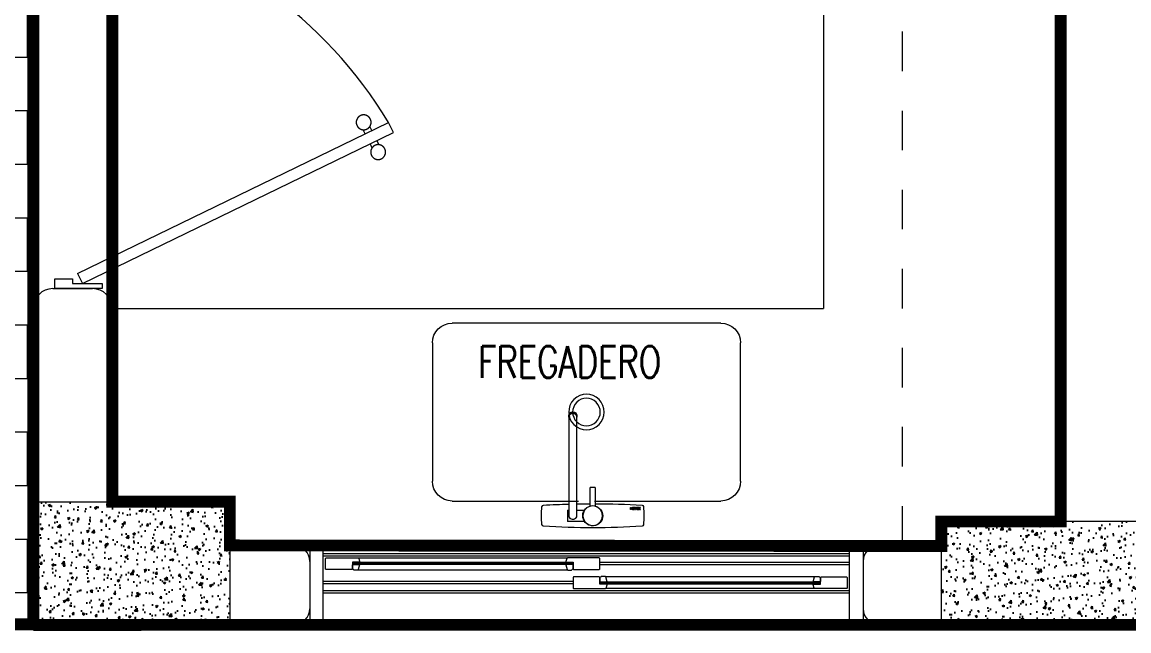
# Model space of a CAD drawing. Header units: metres. Extents: x 14 to 11050, y -346 to 476.
# Drawn here: x 135.339 to 138.14, y -215.447 to -213.907 of the extents above; entities that cross this region are included whole.
import ezdxf

# ---------------------------------------------------------------- set-up
doc = ezdxf.new("R2010")
doc.units = ezdxf.units.M
doc.linetypes.add('0', pattern=[0])
doc.linetypes.add('DASHED', pattern=[0.75, 0.5, -0.25])
doc.layers.get('0').update_dxf_attribs({"color": 250, "linetype": '0', "lineweight": 20})
for name, color, linetype, lineweight in [('01a_Mobiliario', 250, 'Continuous', 0), ('A-DOOR', 35, 'Continuous', 5), ('A-WALL', 250, 'Continuous', 20), ('baños', 140, 'Continuous', 0), ('Columnas', 7, 'Continuous', 18), ('cristales', 131, 'Continuous', 0), ('MOB FIJOS', 251, 'Continuous', 0), ('piso', 253, 'Continuous', 0), ('PROYECCION', 9, 'DASHED', 0), ('textos', 7, 'Continuous', 0)]:
    doc.layers.add(name, color=color, linetype=linetype, lineweight=lineweight)
doc.layers.add('HATCH', color=8, linetype='Continuous')
doc.layers.add('hatch piso', color=253, linetype='Continuous', lineweight=0, transparency=0.7)
doc.layers.add('REVESTIMIENTO EXTERIOR', color=7, linetype='Continuous', lineweight=5, true_color=0xffdebd)
doc.styles.add('Arch-Dim', font='romans.shx', dxfattribs={"width": 0.75})
doc.styles.get("Standard").update_dxf_attribs({"font": 'arial.ttf', "height": 0.1875})

# ---------------------------------------------------------------- blocks, each defined once
blk = doc.blocks.new('puerta 1.00')
at = {"layer": 'A-DOOR'}
for p, q in [((-0.15, -0.0125), (-0.9369, -0.3949)), ((-0.1376, -0.038), (-0.15, -0.0125)), ((-0.1376, -0.038), (-0.9245, -0.4204)), ((-0.8777, -0.3661), (-0.8826, -0.3559)), ((-0.8946, -0.3743), (-0.8996, -0.3641)), ((-0.8653, -0.3916), (-0.8603, -0.4018)), ((-0.9369, -0.3949), (-0.9245, -0.4204)), ((-0.8822, -0.3998), (-0.8772, -0.4101))]:
    blk.add_line(p, q, dxfattribs=at)
for points in [[(-0.08, 0), (-0.08, -0.025), (-0.125, -0.025), (-0.125, -0.0125), (-0.2, -0.0125), (-0.2, 0), (-0.08, 0)], [(-0.08, -0.95), (-0.08, -0.925), (-0.125, -0.925), (-0.125, -0.9375), (-0.2, -0.9375), (-0.2, -0.95), (-0.08, -0.95)]]:
    blk.add_lwpolyline(points, dxfattribs=at)
blk.add_arc((0.0366, 0.1602), 1.1229, 211.1336, 257.8343, dxfattribs=at)
for points in [[(-0.8982, -0.3642), (-0.9033, -0.3642), (-0.912, -0.3591), (-0.917, -0.3504), (-0.917, -0.3403), (-0.912, -0.3316), (-0.9033, -0.3265), (-0.8932, -0.3265), (-0.8844, -0.3316), (-0.8794, -0.3403), (-0.8794, -0.3504), (-0.8844, -0.3591), (-0.8932, -0.3642), (-0.8982, -0.3642)], [(-0.8617, -0.4394), (-0.8667, -0.4394), (-0.8754, -0.4344), (-0.8805, -0.4256), (-0.8805, -0.4156), (-0.8754, -0.4068), (-0.8667, -0.4018), (-0.8566, -0.4018), (-0.8479, -0.4068), (-0.8428, -0.4156), (-0.8428, -0.4257), (-0.8479, -0.4344), (-0.8566, -0.4394), (-0.8617, -0.4394)]]:
    blk.add_open_spline(points, degree=2, dxfattribs=at)
blk = doc.blocks.new('A$C531dc7ba')
at = {"layer": 'A-DOOR'}
for p, q in [((0, 0.2), (1.4, 0.2)), ((0, 0.2), (0, 0)), ((0.034, 0), (0.034, 0.2)), ((1.366, 0), (1.366, 0.2)), ((1.4, 0.2), (1.4, 0)), ((0.034, 0.18), (1.366, 0.18)), ((0.04, 0.1675), (0.0415, 0.169)), ((0.0415, 0.169), (0.1221, 0.169)), ((0.1221, 0.169), (0.124, 0.1675)), ((0.1221, 0.169), (0.6519, 0.169)), ((0.6519, 0.169), (0.65, 0.1675)), ((0.7325, 0.169), (0.6519, 0.169)), ((0.734, 0.1675), (0.7325, 0.169)), ((0.04, 0.1405), (0.04, 0.1675)), ((0.0415, 0.139), (0.04, 0.1405)), ((0.108, 0.1405), (0.1065, 0.139)), ((0.1255, 0.158), (0.108, 0.158)), ((0.108, 0.158), (0.108, 0.1405)), ((0.108, 0.155), (0.113, 0.155)), ((0.108, 0.155), (0.113, 0.155)), ((0.113, 0.157), (0.119, 0.153)), ((0.113, 0.153), (0.119, 0.157)), ((0.124, 0.1675), (0.126, 0.1595)), ((0.126, 0.1585), (0.1255, 0.158)), ((0.126, 0.1595), (0.126, 0.1585)), ((0.65, 0.1675), (0.648, 0.1595)), ((0.648, 0.1595), (0.648, 0.1585)), ((0.648, 0.1585), (0.6485, 0.158)), ((0.6485, 0.158), (0.666, 0.158)), ((0.661, 0.157), (0.655, 0.153)), ((0.661, 0.153), (0.655, 0.157)), ((0.666, 0.155), (0.661, 0.155)), ((0.666, 0.155), (0.661, 0.155)), ((0.666, 0.158), (0.666, 0.1405)), ((0.666, 0.1405), (0.6675, 0.139)), ((0.734, 0.1405), (0.7325, 0.139)), ((0.734, 0.1405), (0.734, 0.1675)), ((0.1065, 0.139), (0.0415, 0.139)), ((0.6528, 0.138), (0.1212, 0.138)), ((0.6675, 0.121), (0.666, 0.1195)), ((0.666, 0.1195), (0.666, 0.0925)), ((0.6675, 0.139), (0.7325, 0.139)), ((0.7325, 0.121), (0.6675, 0.121)), ((0.734, 0.1195), (0.7325, 0.121)), ((0.734, 0.102), (0.734, 0.1195)), ((0.7472, 0.122), (1.2788, 0.122)), ((1.292, 0.1195), (1.2935, 0.121)), ((1.292, 0.102), (1.292, 0.1195)), ((1.2935, 0.121), (1.3585, 0.121)), ((1.3585, 0.121), (1.36, 0.1195)), ((1.36, 0.1195), (1.36, 0.0925)), ((0.666, 0.0925), (0.6675, 0.091)), ((0.6675, 0.091), (0.7481, 0.091)), ((0.734, 0.105), (0.739, 0.105)), ((0.734, 0.105), (0.739, 0.105)), ((0.7515, 0.102), (0.734, 0.102)), ((0.739, 0.103), (0.745, 0.107)), ((0.739, 0.107), (0.745, 0.103)), ((0.7481, 0.091), (0.75, 0.0925)), ((1.2779, 0.091), (0.7481, 0.091)), ((0.75, 0.0925), (0.752, 0.1005)), ((0.752, 0.1015), (0.7515, 0.102)), ((0.752, 0.1005), (0.752, 0.1015)), ((1.274, 0.1015), (1.2745, 0.102)), ((1.274, 0.1005), (1.274, 0.1015)), ((1.276, 0.0925), (1.274, 0.1005)), ((1.2745, 0.102), (1.292, 0.102)), ((1.2779, 0.091), (1.276, 0.0925)), ((1.3585, 0.091), (1.2779, 0.091)), ((1.287, 0.103), (1.281, 0.107)), ((1.287, 0.107), (1.281, 0.103)), ((1.292, 0.105), (1.287, 0.105)), ((1.292, 0.105), (1.287, 0.105)), ((1.36, 0.0925), (1.3585, 0.091)), ((0.034, 0.08), (1.366, 0.08)), ((0, 0), (1.4, 0))]:
    blk.add_line(p, q, dxfattribs=at)
at = {"layer": 'A-DOOR', "color": 8}
for p, q in [((0.034, 0.174), (1.366, 0.174)), ((1.366, 0.157), (0.734, 0.157)), ((1.366, 0.151), (0.734, 0.151)), ((0.666, 0.109), (0.034, 0.109)), ((0.666, 0.103), (0.034, 0.103)), ((0.034, 0.086), (1.366, 0.086))]:
    blk.add_line(p, q, dxfattribs=at)
at = {"layer": 'A-DOOR'}
for points in [[(0.108, 0.155), (0.113, 0.155), (0.113, 0.155), (0.108, 0.155)], [(0.113, 0.157), (0.119, 0.157), (0.119, 0.153), (0.113, 0.153)], [(0.113, 0.157), (0.661, 0.157), (0.661, 0.153), (0.113, 0.153)], [(0.1255, 0.158), (0.1135, 0.158), (0.1135, 0.157), (0.1255, 0.157)], [(0.1255, 0.153), (0.1135, 0.153), (0.1135, 0.152), (0.1255, 0.152)], [(0.119, 0.157), (0.124, 0.157), (0.124, 0.153), (0.119, 0.153)], [(0.6485, 0.158), (0.6605, 0.158), (0.6605, 0.157), (0.6485, 0.157)], [(0.6485, 0.153), (0.6605, 0.153), (0.6605, 0.152), (0.6485, 0.152)], [(0.655, 0.157), (0.65, 0.157), (0.65, 0.153), (0.655, 0.153)], [(0.661, 0.157), (0.655, 0.157), (0.655, 0.153), (0.661, 0.153)], [(0.666, 0.155), (0.661, 0.155), (0.661, 0.155), (0.666, 0.155)], [(0.734, 0.105), (0.739, 0.105), (0.739, 0.105), (0.734, 0.105)], [(1.287, 0.103), (0.739, 0.103), (0.739, 0.107), (1.287, 0.107)], [(0.739, 0.103), (0.745, 0.103), (0.745, 0.107), (0.739, 0.107)], [(0.7515, 0.107), (0.7395, 0.107), (0.7395, 0.108), (0.7515, 0.108)], [(0.7515, 0.102), (0.7395, 0.102), (0.7395, 0.103), (0.7515, 0.103)], [(0.745, 0.103), (0.75, 0.103), (0.75, 0.107), (0.745, 0.107)], [(1.2745, 0.107), (1.2865, 0.107), (1.2865, 0.108), (1.2745, 0.108)], [(1.2745, 0.102), (1.2865, 0.102), (1.2865, 0.103), (1.2745, 0.103)], [(1.281, 0.103), (1.276, 0.103), (1.276, 0.107), (1.281, 0.107)], [(1.287, 0.103), (1.281, 0.103), (1.281, 0.107), (1.287, 0.107)], [(1.292, 0.105), (1.287, 0.105), (1.287, 0.105), (1.292, 0.105)]]:
    blk.add_lwpolyline(points, close=True, dxfattribs=at)
for points in [[(0.1101, 0.1395, 0.341999), (0.1082, 0.141), (0.108, 0.1413), (0.108, 0.151), (0.109, 0.152), (0.126, 0.152), (0.126, 0.1515), (0.1227, 0.1391, -0.339454), (0.1212, 0.138), (0.1121, 0.138, -0.341999)], [(0.6639, 0.1395, -0.341999), (0.6658, 0.141), (0.666, 0.1413), (0.666, 0.151), (0.665, 0.152), (0.648, 0.152), (0.648, 0.1515), (0.6513, 0.1391, 0.339454), (0.6528, 0.138), (0.6619, 0.138, 0.341999)], [(0.7361, 0.1205, -0.341999), (0.7342, 0.119), (0.734, 0.1187), (0.734, 0.109), (0.735, 0.108), (0.752, 0.108), (0.752, 0.1085), (0.7487, 0.1209, 0.339454), (0.7472, 0.122), (0.7381, 0.122, 0.341999)], [(1.2899, 0.1205, 0.341999), (1.2918, 0.119), (1.292, 0.1187), (1.292, 0.109), (1.291, 0.108), (1.274, 0.108), (1.274, 0.1085), (1.2773, 0.1209, -0.339454), (1.2788, 0.122), (1.2879, 0.122, -0.341999)]]:
    blk.add_lwpolyline(points, format="xyb", close=True, dxfattribs=at)
at = {"layer": 'A-DOOR', "color": 7}
for points in [[(0.113, 0.153), (0.661, 0.153), (0.661, 0.157), (0.113, 0.157)], [(1.287, 0.107), (0.739, 0.107), (0.739, 0.103), (1.287, 0.103)]]:
    blk.add_lwpolyline(points, close=True, dxfattribs=at)
at = {"layer": 'cristales', "const_width": 0.004}
for points in [[(0.124, 0.155), (0.65, 0.155)], [(1.276, 0.105), (0.75, 0.105)]]:
    blk.add_lwpolyline(points, dxfattribs=at)
blk = doc.blocks.new('SE3')
at = {"layer": 'MOB FIJOS'}
for p, q in [((115.4, 359.7), (115.4, 371.2)), ((132.6, 371.2), (115.4, 371.2)), ((116.8, 365.4), (116.8, 264.8)), ((124.5, 264.8), (124.5, 365.4)), ((115.4, 359.7), (116.8, 359.7)), ((124.5, 359.7), (132.6, 359.7)), ((138.5, 355.7), (138.5, 336.6)), ((143.5, 336.6), (143.5, 355.7)), ((180, 358.9), (179.6, 358.9)), ((179.6, 358.9), (179.6, 357)), ((179.6, 357), (180, 357)), ((180, 358.1), (180, 358.9)), ((180.7, 358.1), (180, 358.1)), ((180, 357), (180, 357.8)), ((180, 357.8), (180.7, 357.8)), ((181.1, 358.9), (180.7, 358.9)), ((180.7, 358.9), (180.7, 358.1)), ((180.7, 357.8), (180.7, 357)), ((180.7, 357), (181.1, 357)), ((181.1, 357), (181.1, 358.9)), ((181.5, 358.9), (182.8, 358.9)), ((181.5, 357), (181.5, 358.9)), ((182.9, 357), (181.5, 357)), ((181.8, 358.6), (181.8, 358.2)), ((182.8, 358.6), (181.8, 358.6)), ((181.8, 358.2), (182.8, 358.2)), ((181.8, 357.8), (181.8, 357.3)), ((182.8, 357.8), (181.8, 357.8)), ((181.8, 357.3), (182.9, 357.3)), ((182.8, 358.9), (182.8, 358.6)), ((182.8, 358.2), (182.8, 357.8)), ((182.9, 357.3), (182.9, 357)), ((183.2, 358.9), (183.6, 358.9)), ((183.2, 357), (183.2, 358.9)), ((184.5, 357), (183.2, 357)), ((183.6, 358.9), (183.6, 357.3)), ((183.6, 357.3), (184.5, 357.3)), ((184.5, 357.3), (184.5, 357)), ((184.6, 358.9), (185, 358.9)), ((185.2, 357), (184.6, 358.9)), ((185, 358.9), (185.4, 357.5)), ((185.6, 357), (185.2, 357)), ((185.4, 357.5), (185.9, 358.9)), ((186.3, 358.9), (185.6, 357)), ((185.9, 358.9), (186.3, 358.9)), ((186.5, 358.9), (187.8, 358.9)), ((186.5, 357), (186.5, 358.9)), ((187.8, 357), (186.5, 357)), ((186.8, 358.6), (186.8, 358.2)), ((187.8, 358.6), (186.8, 358.6)), ((186.8, 358.2), (187.7, 358.2)), ((186.8, 357.8), (186.8, 357.3)), ((187.7, 357.8), (186.8, 357.8)), ((186.8, 357.3), (187.8, 357.3)), ((187.7, 358.2), (187.7, 357.8)), ((187.8, 358.9), (187.8, 358.6)), ((187.8, 357.3), (187.8, 357)), ((188, 358.9), (188.5, 358.9)), ((188.6, 358), (188, 358.9)), ((188, 357), (188.6, 358)), ((188.4, 357), (188, 357)), ((188.8, 357.7), (188.4, 357)), ((188.5, 358.9), (188.8, 358.3)), ((188.8, 358.3), (189.2, 358.9)), ((189.2, 357), (188.8, 357.7)), ((189.6, 358.9), (189, 358)), ((189, 358), (189.7, 357)), ((189.2, 358.9), (189.6, 358.9)), ((189.7, 357), (189.2, 357)), ((143.5, 336.6), (138.5, 336.6)), ((116.5, 264.1), (116.5, 263.5)), ((116.8, 264.8), (116.8, 264.1)), ((124.5, 264.1), (124.5, 264.8)), ((124.8, 263.5), (124.8, 264.1))]:
    blk.add_line(p, q, dxfattribs=at)
blk.add_circle((141, 365.4), 10, dxfattribs=at)
for centre, radius, start, end in [((200.7, 365.4), 111.9, 175.2133, 184.7867), ((90.8, 374.6), 1.52, 93.4481, 175.2133), ((141, -458.7), 836.4, 86.5519, 93.4481), ((141, 365.4), 10.2, 0, 255.8182), ((191.2, 374.6), 1.52, 4.7867, 86.5519), ((81.2, 365.4), 111.9, 355.2133, 4.7867), ((120.7, 365.4), 3.91, 0, 192.0524), ((120.7, 365.4), 3.81, 0, 180), ((120.7, 365.4), 3.91, 347.9113, 0), ((141, 365.4), 10.2, 284.1818, 0), ((90.8, 356.2), 1.52, 184.7867, 266.5519), ((141, 1189.5), 836.4, 266.5519, 268.3467), ((141, 1189.5), 836.4, 268.8689, 269.8295), ((141, 1189.5), 836.4, 270.1705, 273.4481), ((191.2, 356.2), 1.52, 273.4481, 355.2133)]:
    blk.add_arc(centre, radius, start, end, dxfattribs=at)
for centre, major_axis, start_param, end_param in [((120.7, 264.1), (4.12, 0), 2.748282, 6.283185), ((120.7, 263.5), (4.12, 0), 3.141593, 6.283185), ((120.7, 264.8), (-3.81, 0), 0, 3.141593), ((120.7, 264.1), (3.81, 0), 3.141593, 6.283185), ((120.7, 264.1), (4.12, 0), 0, 0.393311)]:
    blk.add_ellipse(centre, major_axis=major_axis, ratio=0.996195, start_param=start_param, end_param=end_param, dxfattribs=at)
blk = doc.blocks.new('A$Cc7ce667a')
at = {"layer": 'MOB FIJOS'}
for p, q in [((0.05, 0.5176), (0.73, 0.5176)), ((0, 0.1176), (0, 0.4676)), ((0.78, 0.4676), (0.78, 0.1176)), ((0.3697, 0.0676), (0.05, 0.0676)), ((0.73, 0.0676), (0.4103, 0.0676))]:
    blk.add_line(p, q, dxfattribs=at)
for centre, start, end in [((0.05, 0.4676), 90, 180), ((0.73, 0.4676), 0, 90), ((0.05, 0.1176), 180, 270), ((0.73, 0.1176), 270, 0)]:
    blk.add_arc(centre, 0.05, start, end, dxfattribs=at)
at = {"layer": 'MOB FIJOS', "ltscale": 0.01}
for major_axis in [(-0.0318, 0.0318), (-0.0247, 0.0247)]:
    blk.add_ellipse((0.39, 0.2926), major_axis=major_axis, ratio=1, start_param=2.356194489560823, end_param=8.639379796740409, dxfattribs=at)
at = {"layer": 'MOB FIJOS', "xscale": 0.002480511886764446, "yscale": 0.002480511886764446, "zscale": 0.002480511886764446, "rotation": 180}
blk.add_blockref('SE3', (0.7239, 0.9368), dxfattribs=at)
blk = doc.blocks.new('PL BASE 1N NASAS 09')
at = {"layer": 'HATCH'}
h = blk.add_hatch(dxfattribs=at)
h.set_pattern_fill('AR-CONC', color=256, scale=0.00032)
h.paths.add_polyline_path([(-105.9338, -54.9388), (-106.2311, -54.9388), (-106.4311, -54.9388), (-106.4311, -55.2388), (-105.9338, -55.2388), (-105.9338, -55.0429), (-105.9336, -55.0429)])
h = blk.add_hatch(dxfattribs=at)
h.set_pattern_fill('AR-CONC', color=256, scale=0.00032)
h.paths.add_polyline_path([(-104.1333, -54.9888), (-104.1333, -55.2388), (-103.5333, -55.2388), (-103.5333, -54.9888)])
at = {"layer": '01a_Mobiliario', "transparency": 33554684}
for p in [(-104.4311, -53.3997), (-106.2311, -54.4497)]:
    blk.add_line(p, (-104.4311, -54.4497), dxfattribs=at)
at = {"layer": 'A-WALL'}
for p, q in [((-103.8311, -51.1397), (-103.8311, -54.9888)), ((-106.3811, -54.3997), (-106.2811, -54.3997)), ((-106.4311, -54.4497), (-106.4311, -55.2097)), ((-106.2311, -54.4497), (-106.2311, -54.9388)), ((-105.7711, -55.0497), (-105.9336, -55.0493)), ((-104.1333, -55.0497), (-104.2911, -55.0497)), ((-105.7311, -55.0897), (-105.7311, -55.2097)), ((-104.3311, -55.0897), (-104.3311, -55.2097)), ((-105.7711, -55.2497), (-106.3911, -55.2497)), ((-102.671, -55.2497), (-104.2911, -55.2497))]:
    blk.add_line(p, q, dxfattribs=at)
for centre, radius, start, end in [((-106.3811, -54.4497), 0.05, 90, 180), ((-106.2811, -54.4497), 0.05, 0, 90), ((-105.7711, -55.0897), 0.04, 0, 90), ((-104.2911, -55.0897), 0.04, 90, 180), ((-106.3911, -55.2097), 0.04, 180, 270), ((-105.7711, -55.2097), 0.04, 270, 0), ((-104.2911, -55.2097), 0.04, 180, 270)]:
    blk.add_arc(centre, radius, start, end, dxfattribs=at)
at = {"layer": 'Columnas'}
blk.add_lwpolyline([(-105.9333, -55.2388), (-106.4311, -55.2388), (-106.4311, -54.9388), (-106.2311, -54.9388), (-106.2311, -54.9388), (-105.9338, -54.9388), (-105.9333, -55.2388)], dxfattribs=at)
blk.add_lwpolyline([(-104.1333, -54.9888), (-104.1333, -55.2388), (-103.5333, -55.2388), (-103.5333, -54.9888)], close=True, dxfattribs=at)
at = {"layer": 'piso'}
for p, q in [((-106.4311, -53.3797), (-106.4311, -54.4697)), ((-114.4711, -55.2497), (-106.3911, -55.2497))]:
    blk.add_line(p, q, dxfattribs=at)
at = {"layer": 'PROYECCION', "color": 252, "linetype": 'DASHED', "ltscale": 0.1}
blk.add_line((-104.2311, -55.0497), (-104.2311, -53.3997), dxfattribs=at)
at = {"color": 1}
blk.add_blockref('A$C531dc7ba', (-105.7311, -55.2497), dxfattribs=at)
at = {"layer": 'A-DOOR', "rotation": 180}
blk.add_blockref('puerta 1.00', (-106.4565, -54.3997), dxfattribs=at)
at = {"layer": 'MOB FIJOS', "xscale": -1}
blk.add_blockref('A$Cc7ce667a', (-104.6411, -55.0047), dxfattribs=at)
at = {"layer": 'baños', "linetype": 'Continuous'}
for tag, p in [('MODELNUMBER', (-121.6562, -54.8273)), ('TRADENAME', (-121.6562, -54.8273)), ('PRODUCT', (-121.6562, -54.8274)), ('MATERIAL', (-121.6562, -54.8274))]:
    blk.add_attdef(tag, p, '', height=0.0000254, rotation=359.9999, dxfattribs=at)
at = {"layer": 'textos', "insert": (-104.8423, -54.5452), "char_height": 0.08, "width": 26.65337, "attachment_point": 3, "style": 'Arch-Dim'}
blk.add_mtext('\\pxt5.9124,29;FREGADERO', dxfattribs=at)
blk = doc.blocks.new('PL MUEBLES 1N NASAS 09')
at = {"layer": 'hatch piso'}
h = blk.add_hatch(dxfattribs=at)
h.set_pattern_fill('AR-BRSTD', color=256, scale=0.002)
h.set_pattern_definition([(0, (-12.57728, 39.359), (0, 0.1354836), []), (90, (-12.57728, 39.359), (-0.2032, 0.1354836), [0.1354836, -0.1354836])])
h.paths.add_polyline_path([(47.8305, 32.9536), (47.8305, 34.5536), (50.4805, 34.5536), (50.4805, 34.7536), (55.8305, 34.7536), (55.8291, 32.9536)])
at = {"layer": 'baños'}
blk.add_blockref('PL BASE 1N NASAS 09', (162.2615, 88.2033), dxfattribs=at)

msp = doc.modelspace()

# ---------------------------------------------------------------- linework, layer by layer
at = {"layer": 'REVESTIMIENTO EXTERIOR', "const_width": 0.03}
for points in [[(135.3671, -209.5012), (135.3671, -215.4304), (127.3673, -215.4319)], [(135.3671, -215.4319), (143.7481, -215.4312)]]:
    msp.add_lwpolyline(points, dxfattribs=at)
msp.add_lwpolyline([(137.9671, -209.6312), (136.671, -209.6312), (136.1671, -209.6312), (136.1671, -209.7202), (135.5671, -209.7202), (135.5671, -215.1202), (135.8644, -215.1202), (135.8645, -215.2308), (137.6648, -215.2324), (137.6648, -215.1702), (137.9671, -215.1702)], close=True, dxfattribs=at)

# ---------------------------------------------------------------- block references
msp.add_blockref('PL MUEBLES 1N NASAS 09', (79.5366, -248.3847))

doc.saveas('drawing.dxf')
